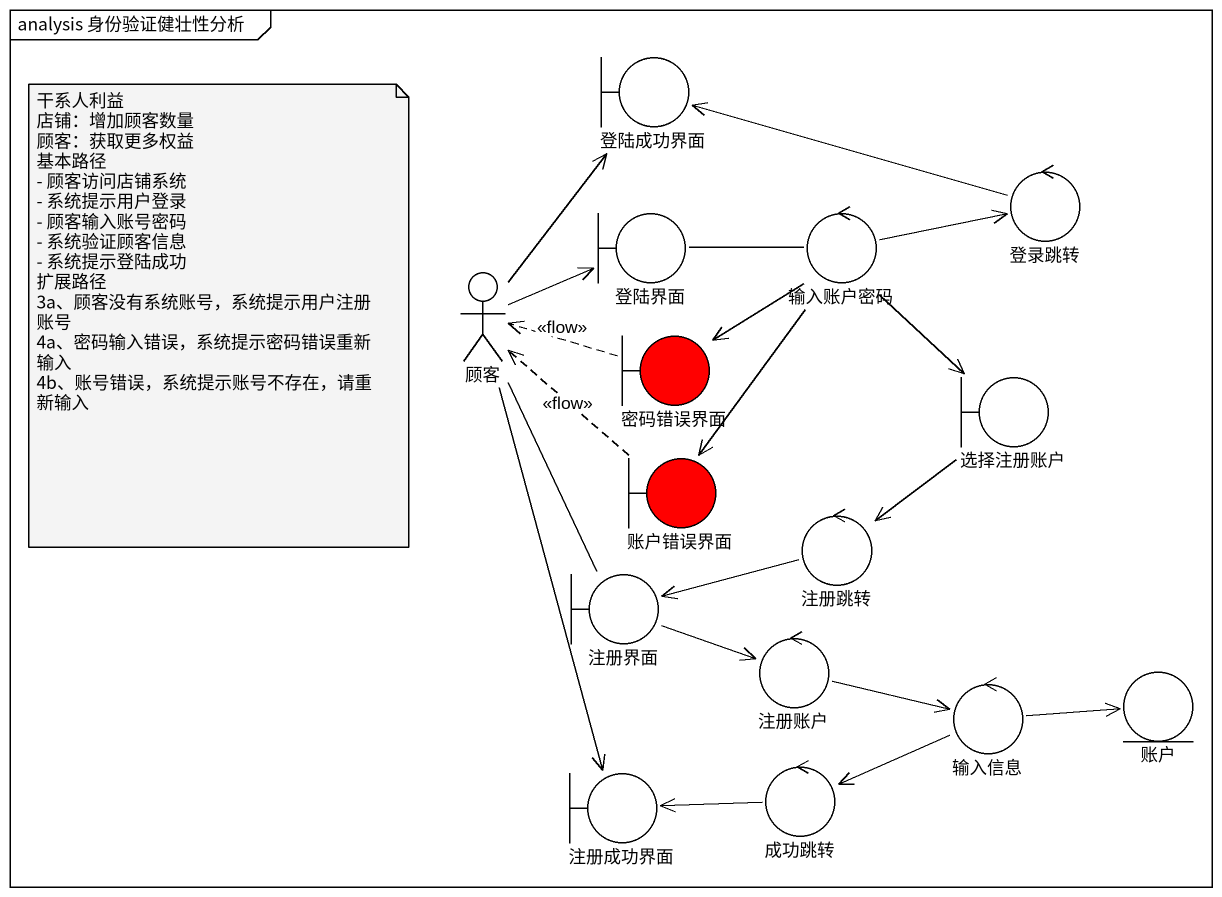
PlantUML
@startuml
mainframe analysis 身份验证健壮性分析
boundary 登陆成功界面
boundary 登陆界面
control 输入账户密码
control 登录跳转
actor 顾客
boundary 密码错误界面 #FF0000
boundary 选择注册账户
boundary 账户错误界面 #FF0000
boundary 注册界面
control 注册跳转
control 注册账户
control 输入信息
entity 账户
boundary 注册成功界面
control 成功跳转
登陆界面 -right- 输入账户密码
输入账户密码 -right-> 登录跳转
输入账户密码 --> 密码错误界面
输入账户密码 --> 选择注册账户
输入账户密码 --> 账户错误界面
登录跳转 -left-> 登陆成功界面
顾客 -up-> 登陆成功界面
顾客 -right-> 登陆界面
顾客 -- 注册界面
顾客 --> 注册成功界面
密码错误界面 .left.> 顾客 : <<flow>>
选择注册账户 --> 注册跳转
账户错误界面 .up.> 顾客 : <<flow>>
注册界面 -right-> 注册账户
注册跳转 -left-> 注册界面
注册账户 -right-> 输入信息
输入信息 -right-> 账户
输入信息 -left-> 成功跳转
成功跳转 -left-> 注册成功界面
note as N1
  干系人利益
  店铺：增加顾客数量
  顾客：获取更多权益
  基本路径
  - 顾客访问店铺系统
  - 系统提示用户登录
  - 顾客输入账号密码
  - 系统验证顾客信息
  - 系统提示登陆成功
  扩展路径
  3a、顾客没有系统账号，系统提示用户注册账号
  4a、密码输入错误，系统提示密码错误重新输入
  4b、账号错误，系统提示账号不存在，请重新输入
end note
@enduml
